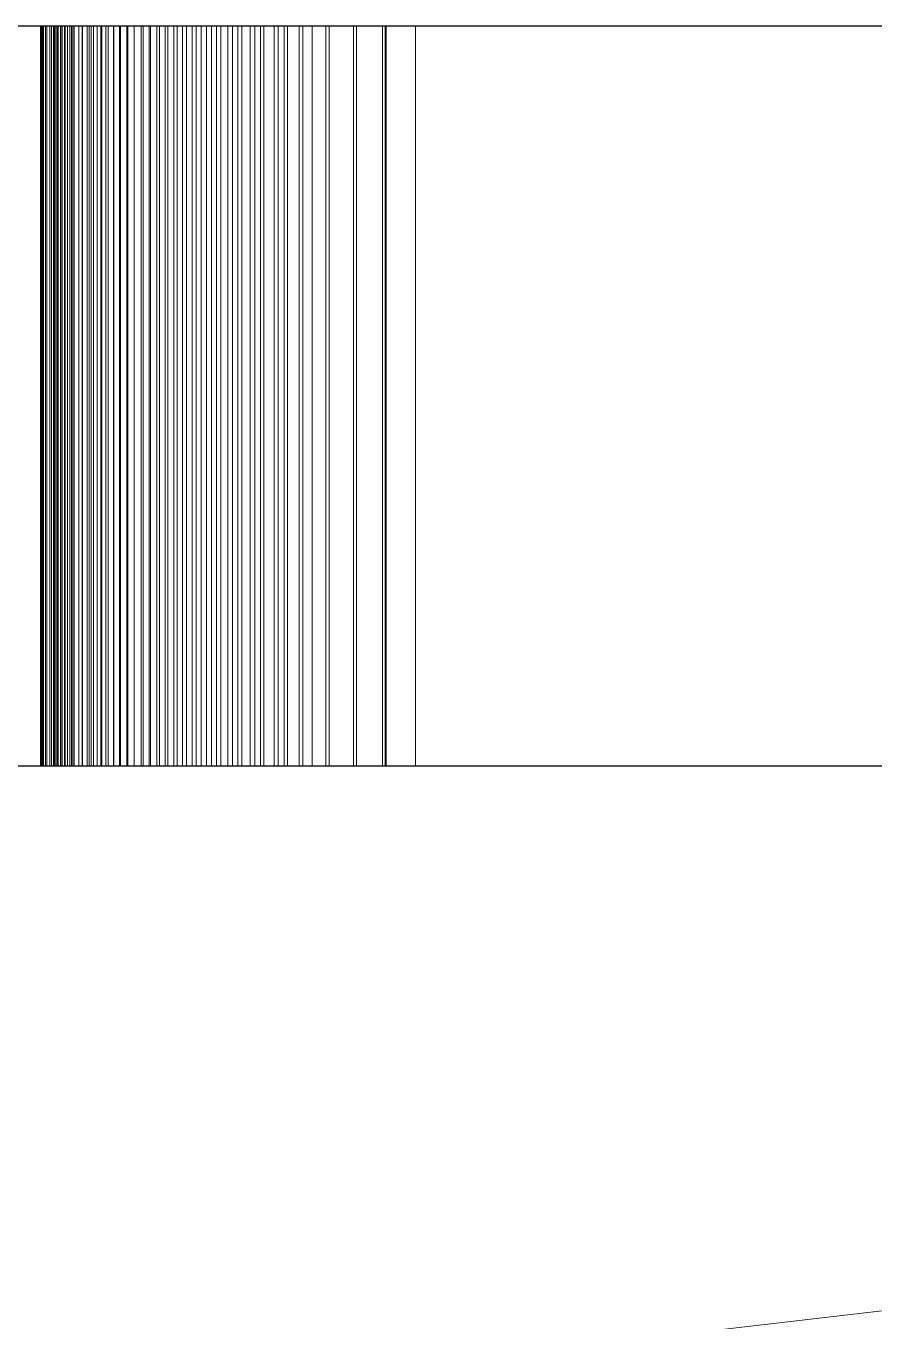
# Model space of a CAD drawing. Header units: millimetres. Extents: x 7 to 445, y 7 to 290.
# Drawn here: x 71.027 to 73.318, y 66.5 to 70 of the extents above; entities that cross this region are included whole.
import ezdxf

# ---------------------------------------------------------------- set-up
doc = ezdxf.new("R2010")
doc.units = ezdxf.units.MM
doc.linetypes.add('CENTER_STD', pattern=[9, 6, -1, 1, -1])
doc.linetypes.add('DASHED_STD', pattern=[3, 2, -1])
for name, color, linetype, lineweight in [('CENTER', 7, 'CENTER_STD', 13), ('GDT', 7, 'Continuous', 20), ('HIDDEN', 7, 'DASHED_STD', 13), ('VISIBLE', 7, 'Continuous', 30)]:
    doc.layers.add(name, color=color, linetype=linetype, lineweight=lineweight)

msp = doc.modelspace()

# ---------------------------------------------------------------- linework, layer by layer
at = {"layer": 'CENTER'}
msp.add_line((30, 68), (240, 68), dxfattribs=at)
at = {"layer": 'GDT'}
msp.add_line((84.0134, 67.769), (43, 63), dxfattribs=at)
at = {"layer": 'HIDDEN'}
for points in [[(204, 70), (202.27, 70), (197.1669, 70), (188.9464, 70), (178.0208, 70), (164.938, 70), (150.3539, 70), (135, 70), (119.6461, 70), (105.062, 70), (91.9792, 70), (81.0536, 70), (72.8332, 70), (67.73, 70), (66, 70)], [(71.8, 70), (71.7799, 70), (71.7208, 70), (71.6255, 70), (71.4988, 70), (71.3471, 70), (71.178, 70), (71, 70), (70.822, 70), (70.6529, 70), (70.5012, 70), (70.3745, 70), (70.2792, 70), (70.2201, 70), (70.2, 70)], [(70.4792, 70), (70.4993, 70), (70.5584, 70), (70.6538, 70), (70.7804, 70), (70.9321, 70), (71.1012, 70), (71.2792, 70), (71.4572, 70), (71.6263, 70), (71.778, 70), (71.9047, 70), (72, 70), (72.0592, 70), (72.0792, 70)], [(71.1023, 70), (71.1021, 70), (71.1016, 70), (71.1007, 70), (71.0994, 70), (71.0977, 70), (71.0957, 70), (71.0933, 70), (71.0905, 70), (71.0874, 70), (71.0839, 70), (71.0801, 70), (71.0759, 70), (71.0713, 70), (71.0664, 70)], [(71.0664, 70), (71.0664, 68)], [(71.0664, 70), (71.0712, 70), (71.0757, 70), (71.0798, 70), (71.0836, 70), (71.087, 70), (71.0901, 70), (71.0928, 70), (71.0952, 70), (71.0971, 70), (71.0988, 70), (71.1, 70), (71.1009, 70), (71.1015, 70), (71.1017, 70)], [(71.1017, 70), (71.1015, 70), (71.101, 70), (71.1001, 70), (71.0989, 70), (71.0973, 70), (71.0954, 70), (71.0931, 70), (71.0905, 70), (71.0875, 70), (71.0842, 70), (71.0805, 70), (71.0765, 70), (71.0722, 70), (71.0675, 70)], [(71.0675, 70), (71.0675, 68)], [(71.0675, 70), (71.0726, 70), (71.0773, 70), (71.0816, 70), (71.0855, 70), (71.0891, 70), (71.0923, 70), (71.0952, 70), (71.0976, 70), (71.0997, 70), (71.1014, 70), (71.1028, 70), (71.1037, 70), (71.1043, 70), (71.1045, 70)], [(71.1064, 70), (71.1062, 70), (71.1056, 70), (71.1047, 70), (71.1033, 70), (71.1016, 70), (71.0994, 70), (71.0969, 70), (71.094, 70), (71.0907, 70), (71.0871, 70), (71.083, 70), (71.0786, 70), (71.0738, 70), (71.0687, 70)], [(71.0687, 70), (71.0687, 68)], [(71.0687, 70), (71.0733, 70), (71.0776, 70), (71.0815, 70), (71.0851, 70), (71.0884, 70), (71.0913, 70), (71.0939, 70), (71.0961, 70), (71.098, 70), (71.0996, 70), (71.1008, 70), (71.1016, 70), (71.1021, 70), (71.1023, 70)], [(71.1045, 70), (71.1043, 70), (71.1038, 70), (71.103, 70), (71.1018, 70), (71.1003, 70), (71.0985, 70), (71.0963, 70), (71.0938, 70), (71.091, 70), (71.0879, 70), (71.0844, 70), (71.0806, 70), (71.0765, 70), (71.0721, 70)], [(71.0721, 70), (71.0721, 68)], [(71.0721, 70), (71.0773, 70), (71.0822, 70), (71.0868, 70), (71.0909, 70), (71.0946, 70), (71.098, 70), (71.101, 70), (71.1035, 70), (71.1057, 70), (71.1075, 70), (71.1089, 70), (71.1099, 70), (71.1105, 70), (71.1107, 70)], [(71.114, 70), (71.1138, 70), (71.1131, 70), (71.1121, 70), (71.1107, 70), (71.1089, 70), (71.1066, 70), (71.104, 70), (71.101, 70), (71.0975, 70), (71.0937, 70), (71.0894, 70), (71.0848, 70), (71.0798, 70), (71.0744, 70)], [(71.0744, 70), (71.0744, 68)], [(71.0744, 70), (71.0787, 70), (71.0828, 70), (71.0866, 70), (71.09, 70), (71.0931, 70), (71.0959, 70), (71.0984, 70), (71.1005, 70), (71.1023, 70), (71.1038, 70), (71.1049, 70), (71.1058, 70), (71.1063, 70), (71.1064, 70)], [(71.1107, 70), (71.1105, 70), (71.11, 70), (71.1093, 70), (71.1082, 70), (71.1067, 70), (71.105, 70), (71.103, 70), (71.1006, 70), (71.0979, 70), (71.095, 70), (71.0917, 70), (71.0881, 70), (71.0842, 70), (71.08, 70)], [(71.08, 70), (71.08, 68)], [(71.08, 70), (71.0855, 70), (71.0906, 70), (71.0953, 70), (71.0996, 70), (71.1036, 70), (71.1071, 70), (71.1102, 70), (71.1129, 70), (71.1151, 70), (71.117, 70), (71.1184, 70), (71.1195, 70), (71.1201, 70), (71.1203, 70)], [(71.125, 70), (71.1247, 70), (71.1241, 70), (71.123, 70), (71.1215, 70), (71.1196, 70), (71.1173, 70), (71.1145, 70), (71.1113, 70), (71.1077, 70), (71.1037, 70), (71.0992, 70), (71.0944, 70), (71.0891, 70), (71.0834, 70)], [(71.0834, 70), (71.0834, 68)], [(71.0834, 70), (71.0876, 70), (71.0915, 70), (71.0951, 70), (71.0983, 70), (71.1013, 70), (71.1039, 70), (71.1063, 70), (71.1083, 70), (71.11, 70), (71.1114, 70), (71.1125, 70), (71.1133, 70), (71.1138, 70), (71.114, 70)], [(71.1203, 70), (71.1202, 70), (71.1197, 70), (71.119, 70), (71.1179, 70), (71.1166, 70), (71.1149, 70), (71.113, 70), (71.1108, 70), (71.1083, 70), (71.1054, 70), (71.1023, 70), (71.0989, 70), (71.0952, 70), (71.0913, 70)], [(71.0913, 70), (71.0913, 68)], [(71.0913, 70), (71.097, 70), (71.1024, 70), (71.1073, 70), (71.1118, 70), (71.1159, 70), (71.1195, 70), (71.1228, 70), (71.1256, 70), (71.128, 70), (71.1299, 70), (71.1314, 70), (71.1325, 70), (71.1332, 70), (71.1334, 70)], [(71.1394, 70), (71.1392, 70), (71.1385, 70), (71.1374, 70), (71.1358, 70), (71.1338, 70), (71.1314, 70), (71.1285, 70), (71.1251, 70), (71.1214, 70), (71.1171, 70), (71.1125, 70), (71.1074, 70), (71.1019, 70), (71.096, 70)], [(71.096, 70), (71.096, 68)], [(71.096, 70), (71.0999, 70), (71.1036, 70), (71.107, 70), (71.1101, 70), (71.1129, 70), (71.1154, 70), (71.1177, 70), (71.1196, 70), (71.1212, 70), (71.1226, 70), (71.1236, 70), (71.1244, 70), (71.1248, 70), (71.125, 70)], [(71.1017, 68), (71.1017, 70)], [(71.1023, 68), (71.1023, 70)], [(71.1045, 68), (71.1045, 70)], [(71.1334, 70), (71.1332, 70), (71.1328, 70), (71.1321, 70), (71.1311, 70), (71.1299, 70), (71.1283, 70), (71.1265, 70), (71.1244, 70), (71.122, 70), (71.1193, 70), (71.1164, 70), (71.1132, 70), (71.1097, 70), (71.1059, 70)], [(71.1059, 70), (71.1059, 68)], [(71.1059, 70), (71.1119, 70), (71.1175, 70), (71.1226, 70), (71.1273, 70), (71.1316, 70), (71.1354, 70), (71.1388, 70), (71.1417, 70), (71.1442, 70), (71.1462, 70), (71.1478, 70), (71.1489, 70), (71.1496, 70), (71.1498, 70)], [(71.1064, 68), (71.1064, 70)], [(71.1107, 68), (71.1107, 70)], [(71.1574, 70), (71.1571, 70), (71.1564, 70), (71.1552, 70), (71.1536, 70), (71.1515, 70), (71.1489, 70), (71.1459, 70), (71.1424, 70), (71.1385, 70), (71.134, 70), (71.1292, 70), (71.1239, 70), (71.1181, 70), (71.1119, 70)], [(71.1119, 70), (71.1119, 68)], [(71.1119, 70), (71.1157, 70), (71.1192, 70), (71.1224, 70), (71.1253, 70), (71.128, 70), (71.1304, 70), (71.1325, 70), (71.1343, 70), (71.1359, 70), (71.1372, 70), (71.1381, 70), (71.1389, 70), (71.1393, 70), (71.1394, 70)], [(71.114, 68), (71.114, 70)], [(71.1203, 68), (71.1203, 70)], [(71.1498, 70), (71.1497, 70), (71.1493, 70), (71.1486, 70), (71.1477, 70), (71.1465, 70), (71.1451, 70), (71.1433, 70), (71.1413, 70), (71.1391, 70), (71.1366, 70), (71.1338, 70), (71.1308, 70), (71.1275, 70), (71.1239, 70)], [(71.1239, 70), (71.1239, 68)], [(71.1239, 70), (71.1302, 70), (71.136, 70), (71.1413, 70), (71.1462, 70), (71.1507, 70), (71.1547, 70), (71.1582, 70), (71.1612, 70), (71.1638, 70), (71.1659, 70), (71.1676, 70), (71.1688, 70), (71.1695, 70), (71.1697, 70)], [(71.125, 68), (71.125, 70)], [(71.1788, 70), (71.1785, 70), (71.1778, 70), (71.1766, 70), (71.1748, 70), (71.1726, 70), (71.17, 70), (71.1668, 70), (71.1631, 70), (71.159, 70), (71.1544, 70), (71.1493, 70), (71.1438, 70), (71.1377, 70), (71.1312, 70)], [(71.1312, 70), (71.1312, 68)], [(71.1312, 70), (71.1348, 70), (71.1381, 70), (71.1412, 70), (71.144, 70), (71.1465, 70), (71.1488, 70), (71.1508, 70), (71.1525, 70), (71.154, 70), (71.1552, 70), (71.1561, 70), (71.1568, 70), (71.1572, 70), (71.1574, 70)], [(71.1334, 68), (71.1334, 70)], [(71.1394, 68), (71.1394, 70)], [(71.1697, 70), (71.1696, 70), (71.1692, 70), (71.1686, 70), (71.1677, 70), (71.1666, 70), (71.1652, 70), (71.1636, 70), (71.1617, 70), (71.1596, 70), (71.1572, 70), (71.1546, 70), (71.1518, 70), (71.1487, 70), (71.1453, 70)], [(71.1453, 70), (71.1453, 68)], [(71.1453, 70), (71.1518, 70), (71.1579, 70), (71.1634, 70), (71.1685, 70), (71.1731, 70), (71.1773, 70), (71.1809, 70), (71.1841, 70), (71.1868, 70), (71.189, 70), (71.1907, 70), (71.192, 70), (71.1927, 70), (71.1929, 70)], [(71.1498, 68), (71.1498, 70)], [(71.2037, 70), (71.2034, 70), (71.2026, 70), (71.2013, 70), (71.1996, 70), (71.1973, 70), (71.1945, 70), (71.1911, 70), (71.1873, 70), (71.183, 70), (71.1782, 70), (71.1729, 70), (71.1671, 70), (71.1608, 70), (71.154, 70)], [(71.154, 70), (71.154, 68)], [(71.154, 70), (71.1574, 70), (71.1606, 70), (71.1635, 70), (71.1661, 70), (71.1685, 70), (71.1707, 70), (71.1726, 70), (71.1742, 70), (71.1756, 70), (71.1767, 70), (71.1776, 70), (71.1783, 70), (71.1786, 70), (71.1788, 70)], [(71.1574, 68), (71.1574, 70)], [(71.1697, 68), (71.1697, 70)], [(71.1929, 70), (71.1928, 70), (71.1925, 70), (71.1919, 70), (71.1911, 70), (71.19, 70), (71.1887, 70), (71.1872, 70), (71.1854, 70), (71.1835, 70), (71.1812, 70), (71.1788, 70), (71.1761, 70), (71.1732, 70), (71.17, 70)], [(71.17, 70), (71.17, 68)], [(71.17, 70), (71.1768, 70), (71.1831, 70), (71.1889, 70), (71.1942, 70), (71.199, 70), (71.2033, 70), (71.2071, 70), (71.2104, 70), (71.2132, 70), (71.2155, 70), (71.2173, 70), (71.2186, 70), (71.2193, 70), (71.2196, 70)], [(71.1788, 68), (71.1788, 70)], [(71.232, 70), (71.2318, 70), (71.231, 70), (71.2296, 70), (71.2278, 70), (71.2254, 70), (71.2224, 70), (71.219, 70), (71.215, 70), (71.2105, 70), (71.2055, 70), (71.2, 70), (71.1939, 70), (71.1874, 70), (71.1803, 70)], [(71.1803, 70), (71.1803, 68)], [(71.1803, 70), (71.1835, 70), (71.1865, 70), (71.1892, 70), (71.1917, 70), (71.194, 70), (71.196, 70), (71.1978, 70), (71.1993, 70), (71.2007, 70), (71.2017, 70), (71.2026, 70), (71.2032, 70), (71.2035, 70), (71.2037, 70)], [(71.1929, 68), (71.1929, 70)], [(71.2196, 70), (71.2195, 70), (71.2191, 70), (71.2186, 70), (71.2178, 70), (71.2168, 70), (71.2156, 70), (71.2142, 70), (71.2125, 70), (71.2107, 70), (71.2086, 70), (71.2063, 70), (71.2038, 70), (71.201, 70), (71.1981, 70)], [(71.1981, 70), (71.1981, 68)], [(71.1981, 70), (71.2051, 70), (71.2117, 70), (71.2177, 70), (71.2232, 70), (71.2282, 70), (71.2327, 70), (71.2366, 70), (71.2401, 70), (71.243, 70), (71.2454, 70), (71.2472, 70), (71.2485, 70), (71.2493, 70), (71.2496, 70)], [(71.2037, 68), (71.2037, 70)], [(71.2639, 70), (71.2636, 70), (71.2628, 70), (71.2614, 70), (71.2594, 70), (71.2569, 70), (71.2539, 70), (71.2503, 70), (71.2462, 70), (71.2415, 70), (71.2362, 70), (71.2305, 70), (71.2242, 70), (71.2173, 70), (71.21, 70)], [(71.21, 70), (71.21, 68)], [(71.21, 70), (71.213, 70), (71.2158, 70), (71.2184, 70), (71.2208, 70), (71.2229, 70), (71.2248, 70), (71.2265, 70), (71.228, 70), (71.2292, 70), (71.2302, 70), (71.231, 70), (71.2316, 70), (71.2319, 70), (71.232, 70)], [(71.2196, 68), (71.2196, 70)], [(71.2496, 70), (71.2495, 70), (71.2492, 70), (71.2487, 70), (71.248, 70), (71.247, 70), (71.2459, 70), (71.2446, 70), (71.243, 70), (71.2413, 70), (71.2393, 70), (71.2372, 70), (71.2348, 70), (71.2322, 70), (71.2295, 70)], [(71.2295, 70), (71.2295, 68)], [(71.2295, 70), (71.2368, 70), (71.2436, 70), (71.2498, 70), (71.2555, 70), (71.2607, 70), (71.2654, 70), (71.2695, 70), (71.2731, 70), (71.2761, 70), (71.2786, 70), (71.2805, 70), (71.2819, 70), (71.2827, 70), (71.283, 70)], [(71.232, 68), (71.232, 70)], [(71.2993, 70), (71.299, 70), (71.2981, 70), (71.2966, 70), (71.2946, 70), (71.292, 70), (71.2888, 70), (71.2851, 70), (71.2808, 70), (71.2759, 70), (71.2705, 70), (71.2645, 70), (71.2579, 70), (71.2508, 70), (71.2431, 70)], [(71.2431, 70), (71.2431, 68)], [(71.2431, 70), (71.246, 70), (71.2486, 70), (71.2511, 70), (71.2533, 70), (71.2553, 70), (71.2571, 70), (71.2587, 70), (71.2601, 70), (71.2612, 70), (71.2622, 70), (71.2629, 70), (71.2635, 70), (71.2638, 70), (71.2639, 70)], [(71.2496, 68), (71.2496, 70)], [(71.2639, 68), (71.2639, 70)], [(71.283, 70), (71.2829, 70), (71.2826, 70), (71.2821, 70), (71.2814, 70), (71.2806, 70), (71.2795, 70), (71.2783, 70), (71.2768, 70), (71.2752, 70), (71.2734, 70), (71.2714, 70), (71.2692, 70), (71.2668, 70), (71.2642, 70)], [(71.2642, 70), (71.2642, 68)], [(71.2642, 70), (71.2718, 70), (71.2788, 70), (71.2853, 70), (71.2912, 70), (71.2966, 70), (71.3015, 70), (71.3057, 70), (71.3094, 70), (71.3126, 70), (71.3151, 70), (71.3171, 70), (71.3186, 70), (71.3194, 70), (71.3197, 70)], [(71.3381, 70), (71.3378, 70), (71.3369, 70), (71.3354, 70), (71.3333, 70), (71.3306, 70), (71.3273, 70), (71.3234, 70), (71.3189, 70), (71.3138, 70), (71.3082, 70), (71.3019, 70), (71.2951, 70), (71.2877, 70), (71.2797, 70)], [(71.2797, 70), (71.2797, 68)], [(71.2797, 70), (71.2824, 70), (71.2849, 70), (71.2872, 70), (71.2893, 70), (71.2912, 70), (71.2929, 70), (71.2944, 70), (71.2957, 70), (71.2968, 70), (71.2977, 70), (71.2984, 70), (71.2989, 70), (71.2992, 70), (71.2993, 70)], [(71.283, 68), (71.283, 70)], [(71.2993, 68), (71.2993, 70)], [(71.3197, 70), (71.3196, 70), (71.3194, 70), (71.3189, 70), (71.3183, 70), (71.3175, 70), (71.3165, 70), (71.3153, 70), (71.314, 70), (71.3125, 70), (71.3108, 70), (71.3089, 70), (71.3069, 70), (71.3046, 70), (71.3022, 70)], [(71.3022, 70), (71.3022, 68)], [(71.3022, 70), (71.3101, 70), (71.3174, 70), (71.3241, 70), (71.3303, 70), (71.3358, 70), (71.3409, 70), (71.3453, 70), (71.3491, 70), (71.3524, 70), (71.3551, 70), (71.3571, 70), (71.3586, 70), (71.3595, 70), (71.3598, 70)], [(71.3197, 68), (71.3197, 70)], [(71.3805, 70), (71.3802, 70), (71.3792, 70), (71.3777, 70), (71.3755, 70), (71.3727, 70), (71.3692, 70), (71.3652, 70), (71.3605, 70), (71.3552, 70), (71.3493, 70), (71.3428, 70), (71.3358, 70), (71.3281, 70), (71.3198, 70)], [(71.3198, 70), (71.3198, 68)], [(71.3198, 70), (71.3223, 70), (71.3247, 70), (71.3268, 70), (71.3288, 70), (71.3305, 70), (71.3321, 70), (71.3335, 70), (71.3347, 70), (71.3358, 70), (71.3366, 70), (71.3373, 70), (71.3377, 70), (71.338, 70), (71.3381, 70)], [(71.3381, 68), (71.3381, 70)], [(71.3598, 70), (71.3597, 70), (71.3595, 70), (71.3591, 70), (71.3585, 70), (71.3577, 70), (71.3568, 70), (71.3557, 70), (71.3545, 70), (71.3531, 70), (71.3515, 70), (71.3498, 70), (71.3479, 70), (71.3458, 70), (71.3436, 70)], [(71.3436, 70), (71.3436, 68)], [(71.3436, 70), (71.3517, 70), (71.3593, 70), (71.3662, 70), (71.3726, 70), (71.3784, 70), (71.3836, 70), (71.3882, 70), (71.3922, 70), (71.3955, 70), (71.3983, 70), (71.4005, 70), (71.402, 70), (71.4029, 70), (71.4032, 70)], [(71.3598, 68), (71.3598, 70)], [(71.4264, 70), (71.4261, 70), (71.4251, 70), (71.4234, 70), (71.4212, 70), (71.4182, 70), (71.4147, 70), (71.4105, 70), (71.4056, 70), (71.4001, 70), (71.394, 70), (71.3873, 70), (71.3799, 70), (71.3719, 70), (71.3634, 70)], [(71.3634, 70), (71.3634, 68)], [(71.3634, 70), (71.3657, 70), (71.3679, 70), (71.3699, 70), (71.3717, 70), (71.3734, 70), (71.3749, 70), (71.3762, 70), (71.3773, 70), (71.3783, 70), (71.3791, 70), (71.3797, 70), (71.3801, 70), (71.3804, 70), (71.3805, 70)], [(71.3805, 68), (71.3805, 70)], [(71.4032, 70), (71.4032, 70), (71.4029, 70), (71.4025, 70), (71.402, 70), (71.4013, 70), (71.4005, 70), (71.3995, 70), (71.3983, 70), (71.397, 70), (71.3956, 70), (71.3939, 70), (71.3922, 70), (71.3903, 70), (71.3882, 70)], [(71.3882, 70), (71.3882, 68)], [(71.3882, 70), (71.3966, 70), (71.4044, 70), (71.4117, 70), (71.4183, 70), (71.4243, 70), (71.4296, 70), (71.4344, 70), (71.4385, 70), (71.442, 70), (71.4449, 70), (71.4471, 70), (71.4487, 70), (71.4497, 70), (71.45, 70)], [(71.4032, 68), (71.4032, 70)], [(71.4758, 70), (71.4754, 70), (71.4744, 70), (71.4727, 70), (71.4704, 70), (71.4673, 70), (71.4636, 70), (71.4593, 70), (71.4542, 70), (71.4485, 70), (71.4422, 70), (71.4352, 70), (71.4275, 70), (71.4193, 70), (71.4104, 70)], [(71.4104, 70), (71.4104, 68)], [(71.4104, 70), (71.4126, 70), (71.4146, 70), (71.4165, 70), (71.4182, 70), (71.4197, 70), (71.4211, 70), (71.4224, 70), (71.4234, 70), (71.4243, 70), (71.4251, 70), (71.4256, 70), (71.4261, 70), (71.4263, 70), (71.4264, 70)], [(71.4264, 68), (71.4264, 70)], [(71.45, 70), (71.4499, 70), (71.4497, 70), (71.4494, 70), (71.4489, 70), (71.4482, 70), (71.4474, 70), (71.4465, 70), (71.4455, 70), (71.4442, 70), (71.4429, 70), (71.4414, 70), (71.4398, 70), (71.438, 70), (71.4361, 70)], [(71.4361, 70), (71.4361, 68)], [(71.4361, 70), (71.4448, 70), (71.4529, 70), (71.4604, 70), (71.4672, 70), (71.4734, 70), (71.479, 70), (71.4839, 70), (71.4882, 70), (71.4918, 70), (71.4948, 70), (71.4971, 70), (71.4988, 70), (71.4998, 70), (71.5001, 70)], [(71.45, 68), (71.45, 70)], [(71.5287, 70), (71.5283, 70), (71.5273, 70), (71.5255, 70), (71.5231, 70), (71.5199, 70), (71.5161, 70), (71.5115, 70), (71.5063, 70), (71.5004, 70), (71.4938, 70), (71.4866, 70), (71.4787, 70), (71.4701, 70), (71.4609, 70)], [(71.4609, 70), (71.4609, 68)], [(71.4609, 70), (71.4629, 70), (71.4648, 70), (71.4666, 70), (71.4682, 70), (71.4696, 70), (71.4709, 70), (71.472, 70), (71.473, 70), (71.4739, 70), (71.4746, 70), (71.4751, 70), (71.4755, 70), (71.4757, 70), (71.4758, 70)], [(71.4758, 68), (71.4758, 70)], [(71.5001, 70), (71.5, 70), (71.4998, 70), (71.4995, 70), (71.499, 70), (71.4984, 70), (71.4977, 70), (71.4969, 70), (71.4959, 70), (71.4948, 70), (71.4936, 70), (71.4922, 70), (71.4907, 70), (71.4891, 70), (71.4873, 70)], [(71.4873, 70), (71.4873, 68)], [(71.4873, 70), (71.4963, 70), (71.5047, 70), (71.5124, 70), (71.5195, 70), (71.5259, 70), (71.5317, 70), (71.5368, 70), (71.5412, 70), (71.5449, 70), (71.548, 70), (71.5504, 70), (71.5521, 70), (71.5531, 70), (71.5535, 70)], [(71.5001, 68), (71.5001, 70)], [(71.5851, 70), (71.5848, 70), (71.5837, 70), (71.5819, 70), (71.5793, 70), (71.5761, 70), (71.5721, 70), (71.5674, 70), (71.5619, 70), (71.5558, 70), (71.549, 70), (71.5415, 70), (71.5333, 70), (71.5244, 70), (71.5148, 70)], [(71.5148, 70), (71.5148, 68)], [(71.5148, 70), (71.5167, 70), (71.5185, 70), (71.5201, 70), (71.5216, 70), (71.523, 70), (71.5242, 70), (71.5252, 70), (71.5261, 70), (71.5269, 70), (71.5276, 70), (71.5281, 70), (71.5284, 70), (71.5286, 70), (71.5287, 70)], [(71.5287, 68), (71.5287, 70)], [(71.5535, 70), (71.5534, 70), (71.5532, 70), (71.5529, 70), (71.5525, 70), (71.552, 70), (71.5513, 70), (71.5505, 70), (71.5496, 70), (71.5486, 70), (71.5475, 70), (71.5462, 70), (71.5449, 70), (71.5434, 70), (71.5418, 70)], [(71.5418, 70), (71.5418, 68)], [(71.5418, 70), (71.5511, 70), (71.5597, 70), (71.5677, 70), (71.575, 70), (71.5817, 70), (71.5876, 70), (71.5929, 70), (71.5975, 70), (71.6013, 70), (71.6045, 70), (71.607, 70), (71.6088, 70), (71.6098, 70), (71.6102, 70)], [(71.5535, 68), (71.5535, 70)], [(71.6451, 70), (71.6447, 70), (71.6436, 70), (71.6417, 70), (71.6391, 70), (71.6357, 70), (71.6316, 70), (71.6267, 70), (71.6211, 70), (71.6147, 70), (71.6077, 70), (71.5999, 70), (71.5914, 70), (71.5822, 70), (71.5723, 70)], [(71.5723, 70), (71.5723, 68)], [(71.5723, 70), (71.574, 70), (71.5757, 70), (71.5772, 70), (71.5786, 70), (71.5798, 70), (71.5809, 70), (71.5819, 70), (71.5828, 70), (71.5835, 70), (71.5841, 70), (71.5845, 70), (71.5849, 70), (71.5851, 70), (71.5851, 70)], [(71.5851, 68), (71.5851, 70)], [(71.6102, 70), (71.6101, 70), (71.61, 70), (71.6097, 70), (71.6093, 70), (71.6088, 70), (71.6082, 70), (71.6075, 70), (71.6067, 70), (71.6058, 70), (71.6047, 70), (71.6036, 70), (71.6023, 70), (71.6009, 70), (71.5995, 70)], [(71.5995, 70), (71.5995, 68)], [(71.5995, 70), (71.6091, 70), (71.618, 70), (71.6263, 70), (71.6338, 70), (71.6407, 70), (71.6469, 70), (71.6523, 70), (71.657, 70), (71.661, 70), (71.6643, 70), (71.6669, 70), (71.6687, 70), (71.6698, 70), (71.6702, 70)], [(71.6102, 68), (71.6102, 70)], [(71.7086, 70), (71.7082, 70), (71.7071, 70), (71.7051, 70), (71.7024, 70), (71.6989, 70), (71.6946, 70), (71.6895, 70), (71.6837, 70), (71.6772, 70), (71.6698, 70), (71.6618, 70), (71.653, 70), (71.6435, 70), (71.6332, 70)], [(71.6332, 70), (71.6332, 68)], [(71.6332, 70), (71.6349, 70), (71.6364, 70), (71.6378, 70), (71.639, 70), (71.6402, 70), (71.6412, 70), (71.6421, 70), (71.6429, 70), (71.6436, 70), (71.6441, 70), (71.6446, 70), (71.6449, 70), (71.645, 70), (71.6451, 70)], [(71.6451, 68), (71.6451, 70)], [(71.6702, 70), (71.6701, 70), (71.67, 70), (71.6697, 70), (71.6694, 70), (71.6689, 70), (71.6684, 70), (71.6677, 70), (71.667, 70), (71.6661, 70), (71.6652, 70), (71.6642, 70), (71.663, 70), (71.6618, 70), (71.6604, 70)], [(71.6604, 70), (71.6604, 68)], [(71.6604, 70), (71.6704, 70), (71.6796, 70), (71.6881, 70), (71.6959, 70), (71.703, 70), (71.7094, 70), (71.715, 70), (71.7199, 70), (71.724, 70), (71.7274, 70), (71.7301, 70), (71.7319, 70), (71.7331, 70), (71.7335, 70)], [(71.6702, 68), (71.6702, 70)], [(71.7756, 70), (71.7752, 70), (71.774, 70), (71.772, 70), (71.7692, 70), (71.7656, 70), (71.7611, 70), (71.7559, 70), (71.7499, 70), (71.7431, 70), (71.7355, 70), (71.7272, 70), (71.7181, 70), (71.7083, 70), (71.6977, 70)], [(71.6977, 70), (71.6977, 68)], [(71.6977, 70), (71.6992, 70), (71.7006, 70), (71.7019, 70), (71.703, 70), (71.7041, 70), (71.705, 70), (71.7059, 70), (71.7066, 70), (71.7072, 70), (71.7077, 70), (71.7081, 70), (71.7084, 70), (71.7086, 70), (71.7086, 70)], [(71.7086, 68), (71.7086, 70)], [(71.7335, 70), (71.7334, 70), (71.7333, 70), (71.733, 70), (71.7327, 70), (71.7323, 70), (71.7318, 70), (71.7312, 70), (71.7306, 70), (71.7298, 70), (71.7289, 70), (71.728, 70), (71.727, 70), (71.7258, 70), (71.7246, 70)], [(71.7246, 70), (71.7246, 68)], [(71.7246, 70), (71.7349, 70), (71.7444, 70), (71.7532, 70), (71.7612, 70), (71.7686, 70), (71.7751, 70), (71.7809, 70), (71.786, 70), (71.7903, 70), (71.7938, 70), (71.7965, 70), (71.7984, 70), (71.7996, 70), (71.8, 70)], [(71.7335, 68), (71.7335, 70)], [(71.8462, 70), (71.8458, 70), (71.8446, 70), (71.8425, 70), (71.8395, 70), (71.8358, 70), (71.8312, 70), (71.8258, 70), (71.8196, 70), (71.8126, 70), (71.8047, 70), (71.7961, 70), (71.7867, 70), (71.7766, 70), (71.7656, 70)], [(71.7656, 70), (71.7656, 68)], [(71.7656, 70), (71.767, 70), (71.7683, 70), (71.7695, 70), (71.7705, 70), (71.7715, 70), (71.7724, 70), (71.7731, 70), (71.7738, 70), (71.7744, 70), (71.7748, 70), (71.7752, 70), (71.7754, 70), (71.7756, 70), (71.7756, 70)], [(71.7756, 68), (71.7756, 70)], [(71.8, 68), (71.8, 70)], [(71.9203, 70), (71.9199, 70), (71.9186, 70), (71.9165, 70), (71.9134, 70), (71.9096, 70), (71.9048, 70), (71.8992, 70), (71.8928, 70), (71.8856, 70), (71.8775, 70), (71.8686, 70), (71.8589, 70), (71.8483, 70), (71.8371, 70)], [(71.8371, 70), (71.8371, 68)], [(71.8371, 70), (71.8383, 70), (71.8395, 70), (71.8406, 70), (71.8415, 70), (71.8424, 70), (71.8432, 70), (71.8439, 70), (71.8445, 70), (71.8451, 70), (71.8455, 70), (71.8458, 70), (71.846, 70), (71.8462, 70), (71.8462, 70)], [(71.8462, 68), (71.8462, 70)], [(71.998, 70), (71.9976, 70), (71.9962, 70), (71.994, 70), (71.9909, 70), (71.9869, 70), (71.982, 70), (71.9762, 70), (71.9696, 70), (71.9621, 70), (71.9537, 70), (71.9445, 70), (71.9345, 70), (71.9237, 70), (71.912, 70)], [(71.912, 70), (71.912, 68)], [(71.912, 70), (71.9131, 70), (71.9142, 70), (71.9152, 70), (71.9161, 70), (71.9169, 70), (71.9176, 70), (71.9183, 70), (71.9188, 70), (71.9193, 70), (71.9197, 70), (71.92, 70), (71.9202, 70), (71.9203, 70), (71.9203, 70)], [(71.9203, 68), (71.9203, 70)], [(72.0792, 70), (72.0787, 70), (72.0774, 70), (72.0751, 70), (72.0718, 70), (72.0677, 70), (72.0627, 70), (72.0567, 70), (72.0499, 70), (72.0421, 70), (72.0335, 70), (72.024, 70), (72.0137, 70), (72.0025, 70), (71.9904, 70)], [(71.9904, 70), (71.9904, 68)], [(71.9904, 70), (71.9915, 70), (71.9924, 70), (71.9933, 70), (71.9941, 70), (71.9949, 70), (71.9955, 70), (71.9961, 70), (71.9966, 70), (71.997, 70), (71.9974, 70), (71.9977, 70), (71.9978, 70), (71.998, 70), (71.998, 70)], [(71.998, 68), (71.998, 70)], [(72, 70), (73.5795, 70), (78.239, 70), (85.7446, 70), (95.7201, 70), (107.6653, 70), (120.9812, 70), (135, 70), (149.0188, 70), (162.3347, 70), (174.2799, 70), (184.2554, 70), (191.761, 70), (196.4205, 70), (198, 70)], [(198, 70), (196.4205, 70), (191.761, 70), (184.2554, 70), (174.2799, 70), (162.3347, 70), (149.0188, 70), (135, 70), (120.9812, 70), (107.6653, 70), (95.7201, 70), (85.7446, 70), (78.239, 70), (73.5795, 70), (72, 70)], [(72, 68), (72, 70)], [(72.0792, 68), (72.0792, 70)], [(66, 68), (67.73, 68), (72.8332, 68), (81.0536, 68), (91.9792, 68), (105.062, 68), (119.6461, 68), (135, 68), (150.3539, 68), (164.938, 68), (178.0208, 68), (188.9464, 68), (197.1669, 68), (202.27, 68), (204, 68)], [(70.2, 68), (70.2201, 68), (70.2792, 68), (70.3745, 68), (70.5012, 68), (70.6529, 68), (70.822, 68), (71, 68), (71.178, 68), (71.3471, 68), (71.4988, 68), (71.6255, 68), (71.7208, 68), (71.7799, 68), (71.8, 68)], [(72.0792, 68), (72.0592, 68), (72, 68), (71.9047, 68), (71.778, 68), (71.6263, 68), (71.4572, 68), (71.2792, 68), (71.1012, 68), (70.9321, 68), (70.7804, 68), (70.6538, 68), (70.5584, 68), (70.4993, 68), (70.4792, 68)], [(71.1017, 68), (71.1015, 68), (71.1009, 68), (71.1, 68), (71.0988, 68), (71.0971, 68), (71.0952, 68), (71.0928, 68), (71.0901, 68), (71.087, 68), (71.0836, 68), (71.0798, 68), (71.0757, 68), (71.0712, 68), (71.0664, 68)], [(71.0664, 68), (71.0713, 68), (71.0759, 68), (71.0801, 68), (71.0839, 68), (71.0874, 68), (71.0905, 68), (71.0933, 68), (71.0957, 68), (71.0977, 68), (71.0994, 68), (71.1007, 68), (71.1016, 68), (71.1021, 68), (71.1023, 68)], [(71.1045, 68), (71.1043, 68), (71.1037, 68), (71.1028, 68), (71.1014, 68), (71.0997, 68), (71.0976, 68), (71.0952, 68), (71.0923, 68), (71.0891, 68), (71.0855, 68), (71.0816, 68), (71.0773, 68), (71.0726, 68), (71.0675, 68)], [(71.0675, 68), (71.0722, 68), (71.0765, 68), (71.0805, 68), (71.0842, 68), (71.0875, 68), (71.0905, 68), (71.0931, 68), (71.0954, 68), (71.0973, 68), (71.0989, 68), (71.1001, 68), (71.101, 68), (71.1015, 68), (71.1017, 68)], [(71.1023, 68), (71.1021, 68), (71.1016, 68), (71.1008, 68), (71.0996, 68), (71.098, 68), (71.0961, 68), (71.0939, 68), (71.0913, 68), (71.0884, 68), (71.0851, 68), (71.0815, 68), (71.0776, 68), (71.0733, 68), (71.0687, 68)], [(71.0687, 68), (71.0738, 68), (71.0786, 68), (71.083, 68), (71.0871, 68), (71.0907, 68), (71.094, 68), (71.0969, 68), (71.0994, 68), (71.1016, 68), (71.1033, 68), (71.1047, 68), (71.1056, 68), (71.1062, 68), (71.1064, 68)], [(71.1107, 68), (71.1105, 68), (71.1099, 68), (71.1089, 68), (71.1075, 68), (71.1057, 68), (71.1035, 68), (71.101, 68), (71.098, 68), (71.0946, 68), (71.0909, 68), (71.0868, 68), (71.0822, 68), (71.0773, 68), (71.0721, 68)], [(71.0721, 68), (71.0765, 68), (71.0806, 68), (71.0844, 68), (71.0879, 68), (71.091, 68), (71.0938, 68), (71.0963, 68), (71.0985, 68), (71.1003, 68), (71.1018, 68), (71.103, 68), (71.1038, 68), (71.1043, 68), (71.1045, 68)], [(71.1064, 68), (71.1063, 68), (71.1058, 68), (71.1049, 68), (71.1038, 68), (71.1023, 68), (71.1005, 68), (71.0984, 68), (71.0959, 68), (71.0931, 68), (71.09, 68), (71.0866, 68), (71.0828, 68), (71.0787, 68), (71.0744, 68)], [(71.0744, 68), (71.0798, 68), (71.0848, 68), (71.0894, 68), (71.0937, 68), (71.0975, 68), (71.101, 68), (71.104, 68), (71.1066, 68), (71.1089, 68), (71.1107, 68), (71.1121, 68), (71.1131, 68), (71.1138, 68), (71.114, 68)], [(71.1203, 68), (71.1201, 68), (71.1195, 68), (71.1184, 68), (71.117, 68), (71.1151, 68), (71.1129, 68), (71.1102, 68), (71.1071, 68), (71.1036, 68), (71.0996, 68), (71.0953, 68), (71.0906, 68), (71.0855, 68), (71.08, 68)], [(71.08, 68), (71.0842, 68), (71.0881, 68), (71.0917, 68), (71.095, 68), (71.0979, 68), (71.1006, 68), (71.103, 68), (71.105, 68), (71.1067, 68), (71.1082, 68), (71.1093, 68), (71.11, 68), (71.1105, 68), (71.1107, 68)], [(71.114, 68), (71.1138, 68), (71.1133, 68), (71.1125, 68), (71.1114, 68), (71.11, 68), (71.1083, 68), (71.1063, 68), (71.1039, 68), (71.1013, 68), (71.0983, 68), (71.0951, 68), (71.0915, 68), (71.0876, 68), (71.0834, 68)], [(71.0834, 68), (71.0891, 68), (71.0944, 68), (71.0992, 68), (71.1037, 68), (71.1077, 68), (71.1113, 68), (71.1145, 68), (71.1173, 68), (71.1196, 68), (71.1215, 68), (71.123, 68), (71.1241, 68), (71.1247, 68), (71.125, 68)], [(71.1334, 68), (71.1332, 68), (71.1325, 68), (71.1314, 68), (71.1299, 68), (71.128, 68), (71.1256, 68), (71.1228, 68), (71.1195, 68), (71.1159, 68), (71.1118, 68), (71.1073, 68), (71.1024, 68), (71.097, 68), (71.0913, 68)], [(71.0913, 68), (71.0952, 68), (71.0989, 68), (71.1023, 68), (71.1054, 68), (71.1083, 68), (71.1108, 68), (71.113, 68), (71.1149, 68), (71.1166, 68), (71.1179, 68), (71.119, 68), (71.1197, 68), (71.1202, 68), (71.1203, 68)], [(71.125, 68), (71.1248, 68), (71.1244, 68), (71.1236, 68), (71.1226, 68), (71.1212, 68), (71.1196, 68), (71.1177, 68), (71.1154, 68), (71.1129, 68), (71.1101, 68), (71.107, 68), (71.1036, 68), (71.0999, 68), (71.096, 68)], [(71.096, 68), (71.1019, 68), (71.1074, 68), (71.1125, 68), (71.1171, 68), (71.1214, 68), (71.1251, 68), (71.1285, 68), (71.1314, 68), (71.1338, 68), (71.1358, 68), (71.1374, 68), (71.1385, 68), (71.1392, 68), (71.1394, 68)], [(71.1498, 68), (71.1496, 68), (71.1489, 68), (71.1478, 68), (71.1462, 68), (71.1442, 68), (71.1417, 68), (71.1388, 68), (71.1354, 68), (71.1316, 68), (71.1273, 68), (71.1226, 68), (71.1175, 68), (71.1119, 68), (71.1059, 68)], [(71.1059, 68), (71.1097, 68), (71.1132, 68), (71.1164, 68), (71.1193, 68), (71.122, 68), (71.1244, 68), (71.1265, 68), (71.1283, 68), (71.1299, 68), (71.1311, 68), (71.1321, 68), (71.1328, 68), (71.1332, 68), (71.1334, 68)], [(71.1394, 68), (71.1393, 68), (71.1389, 68), (71.1381, 68), (71.1372, 68), (71.1359, 68), (71.1343, 68), (71.1325, 68), (71.1304, 68), (71.128, 68), (71.1253, 68), (71.1224, 68), (71.1192, 68), (71.1157, 68), (71.1119, 68)], [(71.1119, 68), (71.1181, 68), (71.1239, 68), (71.1292, 68), (71.134, 68), (71.1385, 68), (71.1424, 68), (71.1459, 68), (71.1489, 68), (71.1515, 68), (71.1536, 68), (71.1552, 68), (71.1564, 68), (71.1571, 68), (71.1574, 68)], [(71.1697, 68), (71.1695, 68), (71.1688, 68), (71.1676, 68), (71.1659, 68), (71.1638, 68), (71.1612, 68), (71.1582, 68), (71.1547, 68), (71.1507, 68), (71.1462, 68), (71.1413, 68), (71.136, 68), (71.1302, 68), (71.1239, 68)], [(71.1239, 68), (71.1275, 68), (71.1308, 68), (71.1338, 68), (71.1366, 68), (71.1391, 68), (71.1413, 68), (71.1433, 68), (71.1451, 68), (71.1465, 68), (71.1477, 68), (71.1486, 68), (71.1493, 68), (71.1497, 68), (71.1498, 68)], [(71.1574, 68), (71.1572, 68), (71.1568, 68), (71.1561, 68), (71.1552, 68), (71.154, 68), (71.1525, 68), (71.1508, 68), (71.1488, 68), (71.1465, 68), (71.144, 68), (71.1412, 68), (71.1381, 68), (71.1348, 68), (71.1312, 68)], [(71.1312, 68), (71.1377, 68), (71.1438, 68), (71.1493, 68), (71.1544, 68), (71.159, 68), (71.1631, 68), (71.1668, 68), (71.17, 68), (71.1726, 68), (71.1748, 68), (71.1766, 68), (71.1778, 68), (71.1785, 68), (71.1788, 68)], [(71.1929, 68), (71.1927, 68), (71.192, 68), (71.1907, 68), (71.189, 68), (71.1868, 68), (71.1841, 68), (71.1809, 68), (71.1773, 68), (71.1731, 68), (71.1685, 68), (71.1634, 68), (71.1579, 68), (71.1518, 68), (71.1453, 68)], [(71.1453, 68), (71.1487, 68), (71.1518, 68), (71.1546, 68), (71.1572, 68), (71.1596, 68), (71.1617, 68), (71.1636, 68), (71.1652, 68), (71.1666, 68), (71.1677, 68), (71.1686, 68), (71.1692, 68), (71.1696, 68), (71.1697, 68)], [(71.1788, 68), (71.1786, 68), (71.1783, 68), (71.1776, 68), (71.1767, 68), (71.1756, 68), (71.1742, 68), (71.1726, 68), (71.1707, 68), (71.1685, 68), (71.1661, 68), (71.1635, 68), (71.1606, 68), (71.1574, 68), (71.154, 68)], [(71.154, 68), (71.1608, 68), (71.1671, 68), (71.1729, 68), (71.1782, 68), (71.183, 68), (71.1873, 68), (71.1911, 68), (71.1945, 68), (71.1973, 68), (71.1996, 68), (71.2013, 68), (71.2026, 68), (71.2034, 68), (71.2037, 68)], [(71.2196, 68), (71.2193, 68), (71.2186, 68), (71.2173, 68), (71.2155, 68), (71.2132, 68), (71.2104, 68), (71.2071, 68), (71.2033, 68), (71.199, 68), (71.1942, 68), (71.1889, 68), (71.1831, 68), (71.1768, 68), (71.17, 68)], [(71.17, 68), (71.1732, 68), (71.1761, 68), (71.1788, 68), (71.1812, 68), (71.1835, 68), (71.1854, 68), (71.1872, 68), (71.1887, 68), (71.19, 68), (71.1911, 68), (71.1919, 68), (71.1925, 68), (71.1928, 68), (71.1929, 68)], [(71.2037, 68), (71.2035, 68), (71.2032, 68), (71.2026, 68), (71.2017, 68), (71.2007, 68), (71.1993, 68), (71.1978, 68), (71.196, 68), (71.194, 68), (71.1917, 68), (71.1892, 68), (71.1865, 68), (71.1835, 68), (71.1803, 68)], [(71.1803, 68), (71.1874, 68), (71.1939, 68), (71.2, 68), (71.2055, 68), (71.2105, 68), (71.215, 68), (71.219, 68), (71.2224, 68), (71.2254, 68), (71.2278, 68), (71.2296, 68), (71.231, 68), (71.2318, 68), (71.232, 68)], [(71.2496, 68), (71.2493, 68), (71.2485, 68), (71.2472, 68), (71.2454, 68), (71.243, 68), (71.2401, 68), (71.2366, 68), (71.2327, 68), (71.2282, 68), (71.2232, 68), (71.2177, 68), (71.2117, 68), (71.2051, 68), (71.1981, 68)], [(71.1981, 68), (71.201, 68), (71.2038, 68), (71.2063, 68), (71.2086, 68), (71.2107, 68), (71.2125, 68), (71.2142, 68), (71.2156, 68), (71.2168, 68), (71.2178, 68), (71.2186, 68), (71.2191, 68), (71.2195, 68), (71.2196, 68)], [(71.232, 68), (71.2319, 68), (71.2316, 68), (71.231, 68), (71.2302, 68), (71.2292, 68), (71.228, 68), (71.2265, 68), (71.2248, 68), (71.2229, 68), (71.2208, 68), (71.2184, 68), (71.2158, 68), (71.213, 68), (71.21, 68)], [(71.21, 68), (71.2173, 68), (71.2242, 68), (71.2305, 68), (71.2362, 68), (71.2415, 68), (71.2462, 68), (71.2503, 68), (71.2539, 68), (71.2569, 68), (71.2594, 68), (71.2614, 68), (71.2628, 68), (71.2636, 68), (71.2639, 68)], [(71.283, 68), (71.2827, 68), (71.2819, 68), (71.2805, 68), (71.2786, 68), (71.2761, 68), (71.2731, 68), (71.2695, 68), (71.2654, 68), (71.2607, 68), (71.2555, 68), (71.2498, 68), (71.2436, 68), (71.2368, 68), (71.2295, 68)], [(71.2295, 68), (71.2322, 68), (71.2348, 68), (71.2372, 68), (71.2393, 68), (71.2413, 68), (71.243, 68), (71.2446, 68), (71.2459, 68), (71.247, 68), (71.248, 68), (71.2487, 68), (71.2492, 68), (71.2495, 68), (71.2496, 68)], [(71.2639, 68), (71.2638, 68), (71.2635, 68), (71.2629, 68), (71.2622, 68), (71.2612, 68), (71.2601, 68), (71.2587, 68), (71.2571, 68), (71.2553, 68), (71.2533, 68), (71.2511, 68), (71.2486, 68), (71.246, 68), (71.2431, 68)], [(71.2431, 68), (71.2508, 68), (71.2579, 68), (71.2645, 68), (71.2705, 68), (71.2759, 68), (71.2808, 68), (71.2851, 68), (71.2888, 68), (71.292, 68), (71.2946, 68), (71.2966, 68), (71.2981, 68), (71.299, 68), (71.2993, 68)], [(71.3197, 68), (71.3194, 68), (71.3186, 68), (71.3171, 68), (71.3151, 68), (71.3126, 68), (71.3094, 68), (71.3057, 68), (71.3015, 68), (71.2966, 68), (71.2912, 68), (71.2853, 68), (71.2788, 68), (71.2718, 68), (71.2642, 68)], [(71.2642, 68), (71.2668, 68), (71.2692, 68), (71.2714, 68), (71.2734, 68), (71.2752, 68), (71.2768, 68), (71.2783, 68), (71.2795, 68), (71.2806, 68), (71.2814, 68), (71.2821, 68), (71.2826, 68), (71.2829, 68), (71.283, 68)], [(71.2993, 68), (71.2992, 68), (71.2989, 68), (71.2984, 68), (71.2977, 68), (71.2968, 68), (71.2957, 68), (71.2944, 68), (71.2929, 68), (71.2912, 68), (71.2893, 68), (71.2872, 68), (71.2849, 68), (71.2824, 68), (71.2797, 68)], [(71.2797, 68), (71.2877, 68), (71.2951, 68), (71.3019, 68), (71.3082, 68), (71.3138, 68), (71.3189, 68), (71.3234, 68), (71.3273, 68), (71.3306, 68), (71.3333, 68), (71.3354, 68), (71.3369, 68), (71.3378, 68), (71.3381, 68)], [(71.3598, 68), (71.3595, 68), (71.3586, 68), (71.3571, 68), (71.3551, 68), (71.3524, 68), (71.3491, 68), (71.3453, 68), (71.3409, 68), (71.3358, 68), (71.3303, 68), (71.3241, 68), (71.3174, 68), (71.3101, 68), (71.3022, 68)], [(71.3022, 68), (71.3046, 68), (71.3069, 68), (71.3089, 68), (71.3108, 68), (71.3125, 68), (71.314, 68), (71.3153, 68), (71.3165, 68), (71.3175, 68), (71.3183, 68), (71.3189, 68), (71.3194, 68), (71.3196, 68), (71.3197, 68)], [(71.3381, 68), (71.338, 68), (71.3377, 68), (71.3373, 68), (71.3366, 68), (71.3358, 68), (71.3347, 68), (71.3335, 68), (71.3321, 68), (71.3305, 68), (71.3288, 68), (71.3268, 68), (71.3247, 68), (71.3223, 68), (71.3198, 68)], [(71.3198, 68), (71.3281, 68), (71.3358, 68), (71.3428, 68), (71.3493, 68), (71.3552, 68), (71.3605, 68), (71.3652, 68), (71.3692, 68), (71.3727, 68), (71.3755, 68), (71.3777, 68), (71.3792, 68), (71.3802, 68), (71.3805, 68)], [(71.4032, 68), (71.4029, 68), (71.402, 68), (71.4005, 68), (71.3983, 68), (71.3955, 68), (71.3922, 68), (71.3882, 68), (71.3836, 68), (71.3784, 68), (71.3726, 68), (71.3662, 68), (71.3593, 68), (71.3517, 68), (71.3436, 68)], [(71.3436, 68), (71.3458, 68), (71.3479, 68), (71.3498, 68), (71.3515, 68), (71.3531, 68), (71.3545, 68), (71.3557, 68), (71.3568, 68), (71.3577, 68), (71.3585, 68), (71.3591, 68), (71.3595, 68), (71.3597, 68), (71.3598, 68)], [(71.3805, 68), (71.3804, 68), (71.3801, 68), (71.3797, 68), (71.3791, 68), (71.3783, 68), (71.3773, 68), (71.3762, 68), (71.3749, 68), (71.3734, 68), (71.3717, 68), (71.3699, 68), (71.3679, 68), (71.3657, 68), (71.3634, 68)], [(71.3634, 68), (71.3719, 68), (71.3799, 68), (71.3873, 68), (71.394, 68), (71.4001, 68), (71.4056, 68), (71.4105, 68), (71.4147, 68), (71.4182, 68), (71.4212, 68), (71.4234, 68), (71.4251, 68), (71.4261, 68), (71.4264, 68)], [(71.45, 68), (71.4497, 68), (71.4487, 68), (71.4471, 68), (71.4449, 68), (71.442, 68), (71.4385, 68), (71.4344, 68), (71.4296, 68), (71.4243, 68), (71.4183, 68), (71.4117, 68), (71.4044, 68), (71.3966, 68), (71.3882, 68)], [(71.3882, 68), (71.3903, 68), (71.3922, 68), (71.3939, 68), (71.3956, 68), (71.397, 68), (71.3983, 68), (71.3995, 68), (71.4005, 68), (71.4013, 68), (71.402, 68), (71.4025, 68), (71.4029, 68), (71.4032, 68), (71.4032, 68)], [(71.4264, 68), (71.4263, 68), (71.4261, 68), (71.4256, 68), (71.4251, 68), (71.4243, 68), (71.4234, 68), (71.4224, 68), (71.4211, 68), (71.4197, 68), (71.4182, 68), (71.4165, 68), (71.4146, 68), (71.4126, 68), (71.4104, 68)], [(71.4104, 68), (71.4193, 68), (71.4275, 68), (71.4352, 68), (71.4422, 68), (71.4485, 68), (71.4542, 68), (71.4593, 68), (71.4636, 68), (71.4673, 68), (71.4704, 68), (71.4727, 68), (71.4744, 68), (71.4754, 68), (71.4758, 68)], [(71.5001, 68), (71.4998, 68), (71.4988, 68), (71.4971, 68), (71.4948, 68), (71.4918, 68), (71.4882, 68), (71.4839, 68), (71.479, 68), (71.4734, 68), (71.4672, 68), (71.4604, 68), (71.4529, 68), (71.4448, 68), (71.4361, 68)], [(71.4361, 68), (71.438, 68), (71.4398, 68), (71.4414, 68), (71.4429, 68), (71.4442, 68), (71.4455, 68), (71.4465, 68), (71.4474, 68), (71.4482, 68), (71.4489, 68), (71.4494, 68), (71.4497, 68), (71.4499, 68), (71.45, 68)], [(71.4758, 68), (71.4757, 68), (71.4755, 68), (71.4751, 68), (71.4746, 68), (71.4739, 68), (71.473, 68), (71.472, 68), (71.4709, 68), (71.4696, 68), (71.4682, 68), (71.4666, 68), (71.4648, 68), (71.4629, 68), (71.4609, 68)], [(71.4609, 68), (71.4701, 68), (71.4787, 68), (71.4866, 68), (71.4938, 68), (71.5004, 68), (71.5063, 68), (71.5115, 68), (71.5161, 68), (71.5199, 68), (71.5231, 68), (71.5255, 68), (71.5273, 68), (71.5283, 68), (71.5287, 68)], [(71.5535, 68), (71.5531, 68), (71.5521, 68), (71.5504, 68), (71.548, 68), (71.5449, 68), (71.5412, 68), (71.5368, 68), (71.5317, 68), (71.5259, 68), (71.5195, 68), (71.5124, 68), (71.5047, 68), (71.4963, 68), (71.4873, 68)], [(71.4873, 68), (71.4891, 68), (71.4907, 68), (71.4922, 68), (71.4936, 68), (71.4948, 68), (71.4959, 68), (71.4969, 68), (71.4977, 68), (71.4984, 68), (71.499, 68), (71.4995, 68), (71.4998, 68), (71.5, 68), (71.5001, 68)], [(71.5287, 68), (71.5286, 68), (71.5284, 68), (71.5281, 68), (71.5276, 68), (71.5269, 68), (71.5261, 68), (71.5252, 68), (71.5242, 68), (71.523, 68), (71.5216, 68), (71.5201, 68), (71.5185, 68), (71.5167, 68), (71.5148, 68)], [(71.5148, 68), (71.5244, 68), (71.5333, 68), (71.5415, 68), (71.549, 68), (71.5558, 68), (71.5619, 68), (71.5674, 68), (71.5721, 68), (71.5761, 68), (71.5793, 68), (71.5819, 68), (71.5837, 68), (71.5848, 68), (71.5851, 68)], [(71.6102, 68), (71.6098, 68), (71.6088, 68), (71.607, 68), (71.6045, 68), (71.6013, 68), (71.5975, 68), (71.5929, 68), (71.5876, 68), (71.5817, 68), (71.575, 68), (71.5677, 68), (71.5597, 68), (71.5511, 68), (71.5418, 68)], [(71.5418, 68), (71.5434, 68), (71.5449, 68), (71.5462, 68), (71.5475, 68), (71.5486, 68), (71.5496, 68), (71.5505, 68), (71.5513, 68), (71.552, 68), (71.5525, 68), (71.5529, 68), (71.5532, 68), (71.5534, 68), (71.5535, 68)], [(71.5851, 68), (71.5851, 68), (71.5849, 68), (71.5845, 68), (71.5841, 68), (71.5835, 68), (71.5828, 68), (71.5819, 68), (71.5809, 68), (71.5798, 68), (71.5786, 68), (71.5772, 68), (71.5757, 68), (71.574, 68), (71.5723, 68)], [(71.5723, 68), (71.5822, 68), (71.5914, 68), (71.5999, 68), (71.6077, 68), (71.6147, 68), (71.6211, 68), (71.6267, 68), (71.6316, 68), (71.6357, 68), (71.6391, 68), (71.6417, 68), (71.6436, 68), (71.6447, 68), (71.6451, 68)], [(71.6702, 68), (71.6698, 68), (71.6687, 68), (71.6669, 68), (71.6643, 68), (71.661, 68), (71.657, 68), (71.6523, 68), (71.6469, 68), (71.6407, 68), (71.6338, 68), (71.6263, 68), (71.618, 68), (71.6091, 68), (71.5995, 68)], [(71.5995, 68), (71.6009, 68), (71.6023, 68), (71.6036, 68), (71.6047, 68), (71.6058, 68), (71.6067, 68), (71.6075, 68), (71.6082, 68), (71.6088, 68), (71.6093, 68), (71.6097, 68), (71.61, 68), (71.6101, 68), (71.6102, 68)], [(71.6451, 68), (71.645, 68), (71.6449, 68), (71.6446, 68), (71.6441, 68), (71.6436, 68), (71.6429, 68), (71.6421, 68), (71.6412, 68), (71.6402, 68), (71.639, 68), (71.6378, 68), (71.6364, 68), (71.6349, 68), (71.6332, 68)], [(71.6332, 68), (71.6435, 68), (71.653, 68), (71.6618, 68), (71.6698, 68), (71.6772, 68), (71.6837, 68), (71.6895, 68), (71.6946, 68), (71.6989, 68), (71.7024, 68), (71.7051, 68), (71.7071, 68), (71.7082, 68), (71.7086, 68)], [(71.7335, 68), (71.7331, 68), (71.7319, 68), (71.7301, 68), (71.7274, 68), (71.724, 68), (71.7199, 68), (71.715, 68), (71.7094, 68), (71.703, 68), (71.6959, 68), (71.6881, 68), (71.6796, 68), (71.6704, 68), (71.6604, 68)], [(71.6604, 68), (71.6618, 68), (71.663, 68), (71.6642, 68), (71.6652, 68), (71.6661, 68), (71.667, 68), (71.6677, 68), (71.6684, 68), (71.6689, 68), (71.6694, 68), (71.6697, 68), (71.67, 68), (71.6701, 68), (71.6702, 68)], [(71.7086, 68), (71.7086, 68), (71.7084, 68), (71.7081, 68), (71.7077, 68), (71.7072, 68), (71.7066, 68), (71.7059, 68), (71.705, 68), (71.7041, 68), (71.703, 68), (71.7019, 68), (71.7006, 68), (71.6992, 68), (71.6977, 68)], [(71.6977, 68), (71.7083, 68), (71.7181, 68), (71.7272, 68), (71.7355, 68), (71.7431, 68), (71.7499, 68), (71.7559, 68), (71.7611, 68), (71.7656, 68), (71.7692, 68), (71.772, 68), (71.774, 68), (71.7752, 68), (71.7756, 68)], [(71.8, 68), (71.7996, 68), (71.7984, 68), (71.7965, 68), (71.7938, 68), (71.7903, 68), (71.786, 68), (71.7809, 68), (71.7751, 68), (71.7686, 68), (71.7612, 68), (71.7532, 68), (71.7444, 68), (71.7349, 68), (71.7246, 68)], [(71.7246, 68), (71.7258, 68), (71.727, 68), (71.728, 68), (71.7289, 68), (71.7298, 68), (71.7306, 68), (71.7312, 68), (71.7318, 68), (71.7323, 68), (71.7327, 68), (71.733, 68), (71.7333, 68), (71.7334, 68), (71.7335, 68)], [(71.7756, 68), (71.7756, 68), (71.7754, 68), (71.7752, 68), (71.7748, 68), (71.7744, 68), (71.7738, 68), (71.7731, 68), (71.7724, 68), (71.7715, 68), (71.7705, 68), (71.7695, 68), (71.7683, 68), (71.767, 68), (71.7656, 68)], [(71.7656, 68), (71.7766, 68), (71.7867, 68), (71.7961, 68), (71.8047, 68), (71.8126, 68), (71.8196, 68), (71.8258, 68), (71.8312, 68), (71.8358, 68), (71.8395, 68), (71.8425, 68), (71.8446, 68), (71.8458, 68), (71.8462, 68)], [(71.8462, 68), (71.8462, 68), (71.846, 68), (71.8458, 68), (71.8455, 68), (71.8451, 68), (71.8445, 68), (71.8439, 68), (71.8432, 68), (71.8424, 68), (71.8415, 68), (71.8406, 68), (71.8395, 68), (71.8383, 68), (71.8371, 68)], [(71.8371, 68), (71.8483, 68), (71.8589, 68), (71.8686, 68), (71.8775, 68), (71.8856, 68), (71.8928, 68), (71.8992, 68), (71.9048, 68), (71.9096, 68), (71.9134, 68), (71.9165, 68), (71.9186, 68), (71.9199, 68), (71.9203, 68)], [(71.9203, 68), (71.9203, 68), (71.9202, 68), (71.92, 68), (71.9197, 68), (71.9193, 68), (71.9188, 68), (71.9183, 68), (71.9176, 68), (71.9169, 68), (71.9161, 68), (71.9152, 68), (71.9142, 68), (71.9131, 68), (71.912, 68)], [(71.912, 68), (71.9237, 68), (71.9345, 68), (71.9445, 68), (71.9537, 68), (71.9621, 68), (71.9696, 68), (71.9762, 68), (71.982, 68), (71.9869, 68), (71.9909, 68), (71.994, 68), (71.9962, 68), (71.9976, 68), (71.998, 68)], [(71.9904, 68), (72.0025, 68), (72.0137, 68), (72.024, 68), (72.0335, 68), (72.0421, 68), (72.0499, 68), (72.0567, 68), (72.0627, 68), (72.0677, 68), (72.0718, 68), (72.0751, 68), (72.0774, 68), (72.0787, 68), (72.0792, 68)], [(71.998, 68), (71.998, 68), (71.9978, 68), (71.9977, 68), (71.9974, 68), (71.997, 68), (71.9966, 68), (71.9961, 68), (71.9955, 68), (71.9949, 68), (71.9941, 68), (71.9933, 68), (71.9924, 68), (71.9915, 68), (71.9904, 68)], [(72, 68), (73.5795, 68), (78.239, 68), (85.7446, 68), (95.7201, 68), (107.6653, 68), (120.9812, 68), (135, 68), (149.0188, 68), (162.3347, 68), (174.2799, 68), (184.2554, 68), (191.761, 68), (196.4205, 68), (198, 68)], [(198, 68), (196.4205, 68), (191.761, 68), (184.2554, 68), (174.2799, 68), (162.3347, 68), (149.0188, 68), (135, 68), (120.9812, 68), (107.6653, 68), (95.7201, 68), (85.7446, 68), (78.239, 68), (73.5795, 68), (72, 68)]]:
    msp.add_lwpolyline(points, dxfattribs=at)
at = {"layer": 'VISIBLE'}
for points in [[(66, 70), (67.73, 70), (72.8332, 70), (81.0536, 70), (91.9792, 70), (105.062, 70), (119.6461, 70), (135, 70), (150.3539, 70), (164.938, 70), (178.0208, 70), (188.9464, 70), (197.1669, 70), (202.27, 70), (204, 70)], [(204, 68), (202.27, 68), (197.1669, 68), (188.9464, 68), (178.0208, 68), (164.938, 68), (150.3539, 68), (135, 68), (119.6461, 68), (105.062, 68), (91.9792, 68), (81.0536, 68), (72.8332, 68), (67.73, 68), (66, 68)]]:
    msp.add_lwpolyline(points, dxfattribs=at)

doc.saveas('drawing.dxf')
